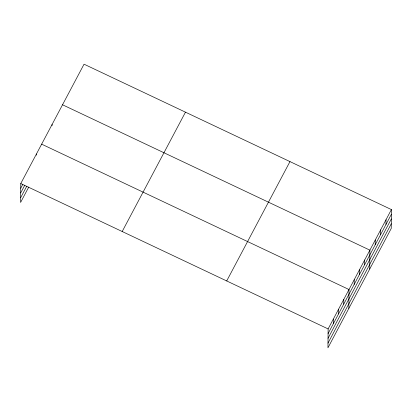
<?xml version="1.0" encoding="UTF-8"?>
<svg xmlns="http://www.w3.org/2000/svg" width="412" height="412" viewBox="0 0 412 412"><rect width="100%" height="100%" fill="white"/><g stroke="black" fill="none" stroke-linecap="round" stroke-linejoin="round"><path stroke-width="0.62" d="M391.4 209.574L328.122 328.92L327.957 347.805L391.235 228.459L391.4 209.574L84.043 64.195L20.765 183.541L20.6 202.426L28.722 187.11M36.416 155.18L36.426 154M52.077 125.645L52.087 124.465M333.303 323.791L333.344 319.073M338.525 313.949L338.566 309.227M343.742 304.102L343.783 299.38M348.84 308.423L349.005 289.533L41.648 144.154M354.186 284.409L354.227 279.691M359.403 274.562L359.444 269.845M364.625 264.715L364.666 259.998M369.724 269.036L369.888 250.151L62.526 104.772M375.224 244.728L375.265 240.005M380.6 234.583L380.642 229.865M385.982 224.437L386.023 219.72M20.724 188.258L22.753 184.432M20.682 192.934L24.741 185.276M20.641 197.75L26.734 186.265M122.194 231.513L185.467 112.167M226.698 280.943L289.971 161.597M328.081 333.638L391.359 214.297M328.04 338.314L391.318 218.968M327.998 343.129L391.276 223.788M20.765 183.541L328.122 328.92"/></g></svg>
